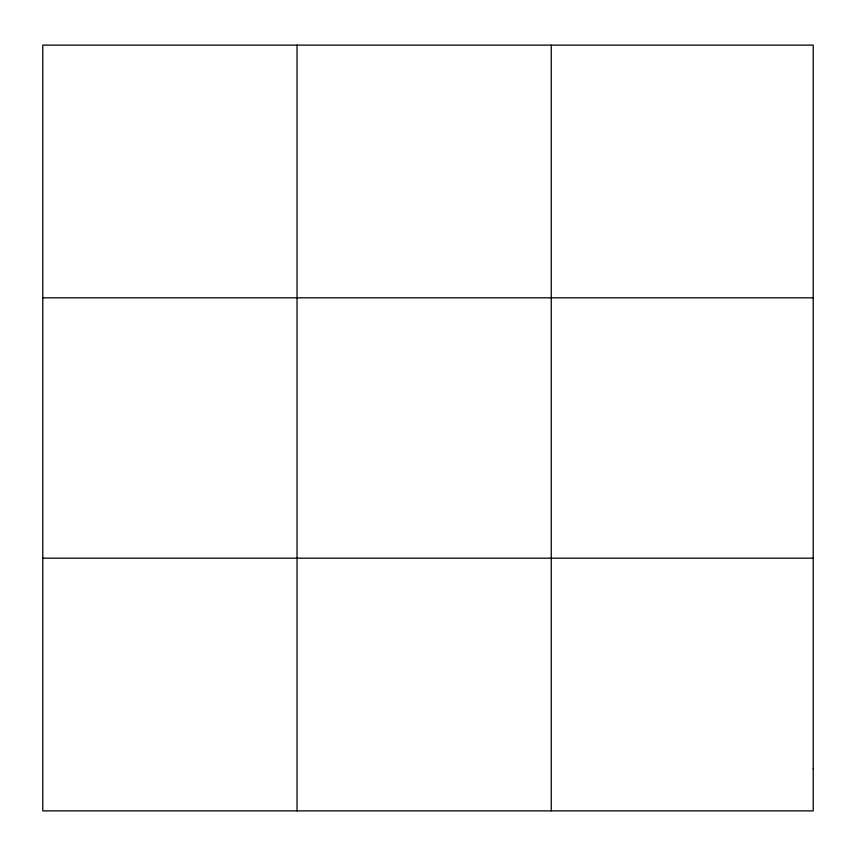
<?xml version="1.0" encoding="UTF-8"?>
<svg xmlns="http://www.w3.org/2000/svg" width="856" height="856" viewBox="0 0 856 856"><rect width="100%" height="100%" fill="white"/><g stroke="black" fill="none" stroke-linecap="round" stroke-linejoin="round"><path stroke-width="1.28" d="M297.032 810.878L297.032 45.122M551.264 810.878L551.264 45.122M42.8 297.824L813.2 297.824M42.8 558.176L813.2 558.176M813.2 768.763L813.2 810.878L42.8 810.878L42.8 45.122L813.2 45.122L813.2 768.763"/></g></svg>
